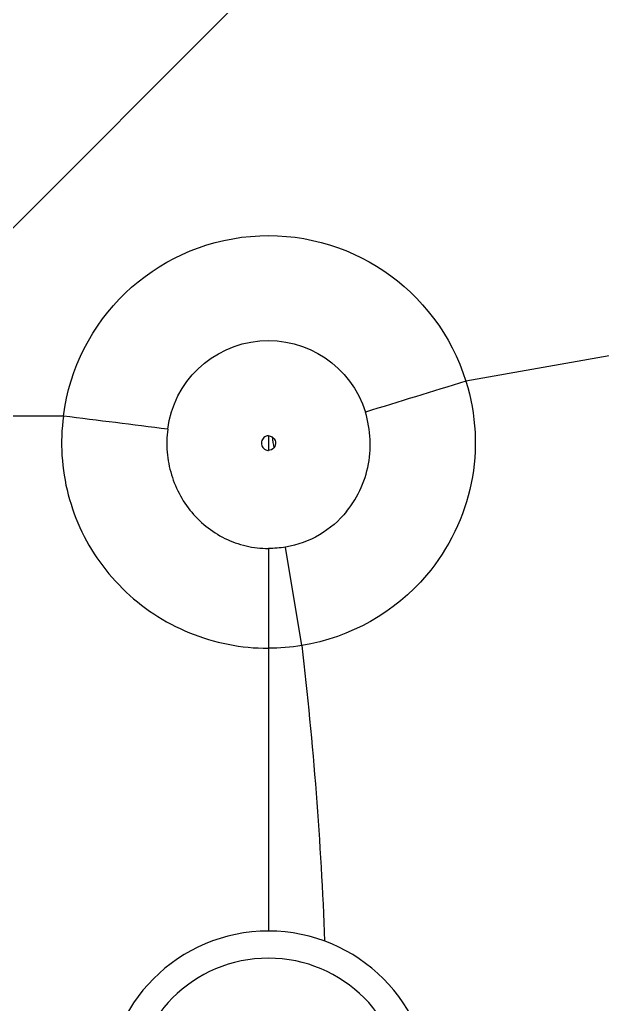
# Model space of a CAD drawing. Header units: millimetres. Extents: x 732 to 1037, y 127 to 299.
# Drawn here: x 734.45147 to 734.47302, y 283.12084 to 283.15722 of the extents above; entities that cross this region are included whole.
import ezdxf

# ---------------------------------------------------------------- set-up
doc = ezdxf.new("R2010")
doc.units = ezdxf.units.MM
doc.layers.add('I-ARQ', color=8, linetype='Continuous')

# ---------------------------------------------------------------- blocks, each defined once
blk = doc.blocks.new('A$C4CA24491')
at = {"layer": 'I-ARQ', "color": 2}
blk.add_line((0.000001, 8.00363), (11.041889, 19.045519), dxfattribs=at)

msp = doc.modelspace()

# ---------------------------------------------------------------- linework, layer by layer
at = {"layer": 'I-ARQ'}
for points, knots in [([(734.416641, 283.153334), (734.421755, 283.174265), (734.440899, 283.188703), (734.462429, 283.187867), (734.462429, 283.187867), (734.48396, 283.18703), (734.501925, 283.171152), (734.5054, 283.149887)], [0, 0, 0, 0, 0.5, 0.5, 0.5, 0.5, 1, 1, 1, 1]), ([(734.416069, 283.153664), (734.416069, 283.153664), (734.418197, 283.160073), (734.418197, 283.160073), (734.418197, 283.160073), (734.418197, 283.160073), (734.421242, 283.166102), (734.421242, 283.166102), (734.421242, 283.166102), (734.421242, 283.166102), (734.425136, 283.171625), (734.425136, 283.171625), (734.425136, 283.171625), (734.425136, 283.171625), (734.429798, 283.17652), (734.429798, 283.17652), (734.429798, 283.17652), (734.429798, 283.17652), (734.435127, 283.180687), (734.435127, 283.180687), (734.435127, 283.180687), (734.435127, 283.180687), (734.441009, 283.184032), (734.441009, 283.184032), (734.441009, 283.184032), (734.441009, 283.184032), (734.447318, 283.186486), (734.447318, 283.186486), (734.447318, 283.186486), (734.447318, 283.186486), (734.453919, 283.187996), (734.453919, 283.187996), (734.453919, 283.187996), (734.453919, 283.187996), (734.460669, 283.188529), (734.460669, 283.188529)], [0, 0, 0, 0, 0.111111, 0.111111, 0.111111, 0.111111, 0.222222, 0.222222, 0.222222, 0.222222, 0.333333, 0.333333, 0.333333, 0.333333, 0.444444, 0.444444, 0.444444, 0.444444, 0.555556, 0.555556, 0.555556, 0.555556, 0.666667, 0.666667, 0.666667, 0.666667, 0.777778, 0.777778, 0.777778, 0.777778, 0.888889, 0.888889, 0.888889, 0.888889, 1, 1, 1, 1]), ([(734.460669, 283.188529), (734.460669, 283.188529), (734.467173, 283.18811), (734.467173, 283.18811), (734.467173, 283.18811), (734.467173, 283.18811), (734.473553, 283.186783), (734.473553, 283.186783), (734.473553, 283.186783), (734.473553, 283.186783), (734.479683, 283.184576), (734.479683, 283.184576), (734.479683, 283.184576), (734.479683, 283.184576), (734.48544, 283.181534), (734.48544, 283.181534), (734.48544, 283.181534), (734.48544, 283.181534), (734.490712, 283.177715), (734.490712, 283.177715), (734.490712, 283.177715), (734.490712, 283.177715), (734.495392, 283.173196), (734.495392, 283.173196), (734.495392, 283.173196), (734.495392, 283.173196), (734.49939, 283.168066), (734.49939, 283.168066), (734.49939, 283.168066), (734.49939, 283.168066), (734.502625, 283.162427), (734.502625, 283.162427), (734.502625, 283.162427), (734.502625, 283.162427), (734.505033, 283.15639), (734.505033, 283.15639), (734.505033, 283.15639), (734.505033, 283.15639), (734.506566, 283.150077), (734.506566, 283.150077)], [0, 0, 0, 0, 0.1, 0.1, 0.1, 0.1, 0.2, 0.2, 0.2, 0.2, 0.3, 0.3, 0.3, 0.3, 0.4, 0.4, 0.4, 0.4, 0.5, 0.5, 0.5, 0.5, 0.6, 0.6, 0.6, 0.6, 0.7, 0.7, 0.7, 0.7, 0.8, 0.8, 0.8, 0.8, 0.9, 0.9, 0.9, 0.9, 1, 1, 1, 1]), ([(734.41834, 283.142576), (734.41834, 283.164627), (734.435267, 283.182984), (734.457245, 283.184768), (734.457245, 283.184768), (734.479223, 283.186552), (734.498889, 283.171166), (734.502446, 283.149404)], [0, 0, 0, 0, 0.5, 0.5, 0.5, 0.5, 1, 1, 1, 1]), ([(734.419007, 283.142576), (734.419007, 283.164179), (734.435518, 283.182199), (734.457039, 283.184081), (734.457039, 283.184081), (734.478559, 283.185964), (734.497949, 283.171086), (734.5017, 283.149811)], [0, 0, 0, 0, 0.5, 0.5, 0.5, 0.5, 1, 1, 1, 1]), ([(734.422066, 283.142576), (734.422066, 283.162592), (734.437366, 283.179289), (734.457305, 283.181034), (734.457305, 283.181034), (734.477246, 283.182778), (734.495211, 283.168993), (734.498688, 283.14928)], [0, 0, 0, 0, 0.5, 0.5, 0.5, 0.5, 1, 1, 1, 1]), ([(734.453091, 283.142576), (734.453548, 283.146143), (734.456429, 283.148907), (734.460012, 283.149217), (734.460012, 283.149217), (734.463593, 283.149526), (734.466906, 283.147297), (734.467969, 283.143864)], [0, 0, 0, 0, 0.5, 0.5, 0.5, 0.5, 1, 1, 1, 1]), ([(734.456947, 283.14209), (734.457173, 283.143842), (734.458587, 283.145198), (734.460347, 283.145351), (734.460347, 283.145351), (734.462105, 283.145503), (734.463733, 283.144409), (734.464255, 283.142722)], [0, 0, 0, 0, 0.5, 0.5, 0.5, 0.5, 1, 1, 1, 1]), ([(734.453091, 283.142576), (734.453091, 283.142576), (734.453068, 283.142395), (734.453068, 283.142395), (734.453068, 283.142395), (734.453068, 283.142395), (734.453051, 283.142212), (734.453051, 283.142212), (734.453051, 283.142212), (734.453051, 283.142212), (734.453037, 283.14203), (734.453037, 283.14203), (734.453037, 283.14203), (734.453037, 283.14203), (734.453028, 283.141847), (734.453028, 283.141847), (734.453028, 283.141847), (734.453028, 283.141847), (734.453024, 283.141664), (734.453024, 283.141664), (734.453024, 283.141664), (734.453024, 283.141664), (734.453024, 283.14148), (734.453024, 283.14148), (734.453024, 283.14148), (734.453024, 283.14148), (734.453028, 283.141298), (734.453028, 283.141298), (734.453028, 283.141298), (734.453028, 283.141298), (734.453037, 283.141114), (734.453037, 283.141114), (734.453037, 283.141114), (734.453037, 283.141114), (734.453052, 283.140931), (734.453052, 283.140931), (734.453052, 283.140931), (734.453052, 283.140931), (734.45307, 283.140749), (734.45307, 283.140749), (734.45307, 283.140749), (734.45307, 283.140749), (734.453092, 283.140567), (734.453092, 283.140567), (734.453092, 283.140567), (734.453092, 283.140567), (734.453118, 283.140386), (734.453118, 283.140386), (734.453118, 283.140386), (734.453118, 283.140386), (734.45315, 283.140206), (734.45315, 283.140206), (734.45315, 283.140206), (734.45315, 283.140206), (734.453185, 283.140026), (734.453185, 283.140026), (734.453185, 283.140026), (734.453185, 283.140026), (734.453225, 283.139846), (734.453225, 283.139846), (734.453225, 283.139846), (734.453225, 283.139846), (734.453269, 283.139669), (734.453269, 283.139669), (734.453269, 283.139669), (734.453269, 283.139669), (734.453318, 283.139492), (734.453318, 283.139492), (734.453318, 283.139492), (734.453318, 283.139492), (734.453371, 283.139317), (734.453371, 283.139317), (734.453371, 283.139317), (734.453371, 283.139317), (734.453428, 283.139142), (734.453428, 283.139142), (734.453428, 283.139142), (734.453428, 283.139142), (734.453489, 283.138968), (734.453489, 283.138968), (734.453489, 283.138968), (734.453489, 283.138968), (734.453555, 283.138797), (734.453555, 283.138797), (734.453555, 283.138797), (734.453555, 283.138797), (734.453625, 283.138628), (734.453625, 283.138628), (734.453625, 283.138628), (734.453625, 283.138628), (734.453699, 283.138459), (734.453699, 283.138459), (734.453699, 283.138459), (734.453699, 283.138459), (734.453777, 283.138293), (734.453777, 283.138293), (734.453777, 283.138293), (734.453777, 283.138293), (734.45386, 283.138128), (734.45386, 283.138128), (734.45386, 283.138128), (734.45386, 283.138128), (734.453945, 283.137966), (734.453945, 283.137966), (734.453945, 283.137966), (734.453945, 283.137966), (734.454035, 283.137804), (734.454035, 283.137804), (734.454035, 283.137804), (734.454035, 283.137804), (734.45413, 283.137646), (734.45413, 283.137646), (734.45413, 283.137646), (734.45413, 283.137646), (734.454228, 283.137489), (734.454228, 283.137489), (734.454228, 283.137489), (734.454228, 283.137489), (734.45433, 283.137336), (734.45433, 283.137336), (734.45433, 283.137336), (734.45433, 283.137336), (734.454436, 283.137184), (734.454436, 283.137184), (734.454436, 283.137184), (734.454436, 283.137184), (734.454545, 283.137035), (734.454545, 283.137035), (734.454545, 283.137035), (734.454545, 283.137035), (734.454659, 283.136889), (734.454659, 283.136889), (734.454659, 283.136889), (734.454659, 283.136889), (734.454774, 283.136746), (734.454774, 283.136746), (734.454774, 283.136746), (734.454774, 283.136746), (734.454895, 283.136606), (734.454895, 283.136606), (734.454895, 283.136606), (734.454895, 283.136606), (734.455019, 283.136468), (734.455019, 283.136468), (734.455019, 283.136468), (734.455019, 283.136468), (734.455146, 283.136333), (734.455146, 283.136333), (734.455146, 283.136333), (734.455146, 283.136333), (734.455276, 283.136201), (734.455276, 283.136201), (734.455276, 283.136201), (734.455276, 283.136201), (734.45541, 283.136073), (734.45541, 283.136073), (734.45541, 283.136073), (734.45541, 283.136073), (734.455547, 283.135947), (734.455547, 283.135947), (734.455547, 283.135947), (734.455547, 283.135947), (734.455687, 283.135824), (734.455687, 283.135824), (734.455687, 283.135824), (734.455687, 283.135824), (734.455829, 283.135705), (734.455829, 283.135705), (734.455829, 283.135705), (734.455829, 283.135705), (734.455975, 283.135591), (734.455975, 283.135591), (734.455975, 283.135591), (734.455975, 283.135591), (734.456124, 283.135478), (734.456124, 283.135478), (734.456124, 283.135478), (734.456124, 283.135478), (734.456276, 283.13537), (734.456276, 283.13537), (734.456276, 283.13537), (734.456276, 283.13537), (734.45643, 283.135266), (734.45643, 283.135266), (734.45643, 283.135266), (734.45643, 283.135266), (734.456586, 283.135166), (734.456586, 283.135166), (734.456586, 283.135166), (734.456586, 283.135166), (734.456745, 283.135069), (734.456745, 283.135069), (734.456745, 283.135069), (734.456745, 283.135069), (734.456908, 283.134975), (734.456908, 283.134975), (734.456908, 283.134975), (734.456908, 283.134975), (734.457071, 283.134886), (734.457071, 283.134886), (734.457071, 283.134886), (734.457071, 283.134886), (734.457237, 283.134801), (734.457237, 283.134801), (734.457237, 283.134801), (734.457237, 283.134801), (734.457405, 283.134719), (734.457405, 283.134719), (734.457405, 283.134719), (734.457405, 283.134719), (734.457576, 283.134643), (734.457576, 283.134643), (734.457576, 283.134643), (734.457576, 283.134643), (734.457748, 283.13457), (734.457748, 283.13457), (734.457748, 283.13457), (734.457748, 283.13457), (734.457922, 283.134501), (734.457922, 283.134501), (734.457922, 283.134501), (734.457922, 283.134501), (734.458098, 283.134437), (734.458098, 283.134437), (734.458098, 283.134437), (734.458098, 283.134437), (734.458274, 283.134377), (734.458274, 283.134377), (734.458274, 283.134377), (734.458274, 283.134377), (734.458453, 283.13432), (734.458453, 283.13432), (734.458453, 283.13432), (734.458453, 283.13432), (734.458633, 283.134269), (734.458633, 283.134269), (734.458633, 283.134269), (734.458633, 283.134269), (734.458814, 283.134222), (734.458814, 283.134222), (734.458814, 283.134222), (734.458814, 283.134222), (734.458997, 283.134178), (734.458997, 283.134178), (734.458997, 283.134178), (734.458997, 283.134178), (734.459179, 283.134141), (734.459179, 283.134141), (734.459179, 283.134141), (734.459179, 283.134141), (734.459364, 283.134106), (734.459364, 283.134106), (734.459364, 283.134106), (734.459364, 283.134106), (734.459549, 283.134077), (734.459549, 283.134077), (734.459549, 283.134077), (734.459549, 283.134077), (734.459735, 283.134052), (734.459735, 283.134052), (734.459735, 283.134052), (734.459735, 283.134052), (734.459922, 283.134032), (734.459922, 283.134032), (734.459922, 283.134032), (734.459922, 283.134032), (734.460107, 283.134016), (734.460107, 283.134016), (734.460107, 283.134016), (734.460107, 283.134016), (734.460295, 283.134004), (734.460295, 283.134004), (734.460295, 283.134004), (734.460295, 283.134004), (734.460482, 283.133997), (734.460482, 283.133997), (734.460482, 283.133997), (734.460482, 283.133997), (734.460669, 283.133995), (734.460669, 283.133995)], [0, 0, 0, 0, 0.014286, 0.014286, 0.014286, 0.014286, 0.028571, 0.028571, 0.028571, 0.028571, 0.042857, 0.042857, 0.042857, 0.042857, 0.057143, 0.057143, 0.057143, 0.057143, 0.071429, 0.071429, 0.071429, 0.071429, 0.085714, 0.085714, 0.085714, 0.085714, 0.1, 0.1, 0.1, 0.1, 0.114286, 0.114286, 0.114286, 0.114286, 0.128571, 0.128571, 0.128571, 0.128571, 0.142857, 0.142857, 0.142857, 0.142857, 0.157143, 0.157143, 0.157143, 0.157143, 0.171429, 0.171429, 0.171429, 0.171429, 0.185714, 0.185714, 0.185714, 0.185714, 0.2, 0.2, 0.2, 0.2, 0.214286, 0.214286, 0.214286, 0.214286, 0.228571, 0.228571, 0.228571, 0.228571, 0.242857, 0.242857, 0.242857, 0.242857, 0.257143, 0.257143, 0.257143, 0.257143, 0.271429, 0.271429, 0.271429, 0.271429, 0.285714, 0.285714, 0.285714, 0.285714, 0.3, 0.3, 0.3, 0.3, 0.314286, 0.314286, 0.314286, 0.314286, 0.328571, 0.328571, 0.328571, 0.328571, 0.342857, 0.342857, 0.342857, 0.342857, 0.357143, 0.357143, 0.357143, 0.357143, 0.371429, 0.371429, 0.371429, 0.371429, 0.385714, 0.385714, 0.385714, 0.385714, 0.4, 0.4, 0.4, 0.4, 0.414286, 0.414286, 0.414286, 0.414286, 0.428571, 0.428571, 0.428571, 0.428571, 0.442857, 0.442857, 0.442857, 0.442857, 0.457143, 0.457143, 0.457143, 0.457143, 0.471429, 0.471429, 0.471429, 0.471429, 0.485714, 0.485714, 0.485714, 0.485714, 0.5, 0.5, 0.5, 0.5, 0.514286, 0.514286, 0.514286, 0.514286, 0.528571, 0.528571, 0.528571, 0.528571, 0.542857, 0.542857, 0.542857, 0.542857, 0.557143, 0.557143, 0.557143, 0.557143, 0.571429, 0.571429, 0.571429, 0.571429, 0.585714, 0.585714, 0.585714, 0.585714, 0.6, 0.6, 0.6, 0.6, 0.614286, 0.614286, 0.614286, 0.614286, 0.628571, 0.628571, 0.628571, 0.628571, 0.642857, 0.642857, 0.642857, 0.642857, 0.657143, 0.657143, 0.657143, 0.657143, 0.671429, 0.671429, 0.671429, 0.671429, 0.685714, 0.685714, 0.685714, 0.685714, 0.7, 0.7, 0.7, 0.7, 0.714286, 0.714286, 0.714286, 0.714286, 0.728571, 0.728571, 0.728571, 0.728571, 0.742857, 0.742857, 0.742857, 0.742857, 0.757143, 0.757143, 0.757143, 0.757143, 0.771429, 0.771429, 0.771429, 0.771429, 0.785714, 0.785714, 0.785714, 0.785714, 0.8, 0.8, 0.8, 0.8, 0.814286, 0.814286, 0.814286, 0.814286, 0.828571, 0.828571, 0.828571, 0.828571, 0.842857, 0.842857, 0.842857, 0.842857, 0.857143, 0.857143, 0.857143, 0.857143, 0.871429, 0.871429, 0.871429, 0.871429, 0.885714, 0.885714, 0.885714, 0.885714, 0.9, 0.9, 0.9, 0.9, 0.914286, 0.914286, 0.914286, 0.914286, 0.928571, 0.928571, 0.928571, 0.928571, 0.942857, 0.942857, 0.942857, 0.942857, 0.957143, 0.957143, 0.957143, 0.957143, 0.971429, 0.971429, 0.971429, 0.971429, 0.985714, 0.985714, 0.985714, 0.985714, 1, 1, 1, 1]), ([(734.463563, 283.139053), (734.463563, 283.139053), (734.463644, 283.139155), (734.463644, 283.139155), (734.463644, 283.139155), (734.463644, 283.139155), (734.463721, 283.139261), (734.463721, 283.139261), (734.463721, 283.139261), (734.463721, 283.139261), (734.463794, 283.139368), (734.463794, 283.139368), (734.463794, 283.139368), (734.463794, 283.139368), (734.463863, 283.139478), (734.463863, 283.139478), (734.463863, 283.139478), (734.463863, 283.139478), (734.463929, 283.13959), (734.463929, 283.13959), (734.463929, 283.13959), (734.463929, 283.13959), (734.463991, 283.139705), (734.463991, 283.139705), (734.463991, 283.139705), (734.463991, 283.139705), (734.464049, 283.139821), (734.464049, 283.139821), (734.464049, 283.139821), (734.464049, 283.139821), (734.464104, 283.139939), (734.464104, 283.139939), (734.464104, 283.139939), (734.464104, 283.139939), (734.464154, 283.140059), (734.464154, 283.140059), (734.464154, 283.140059), (734.464154, 283.140059), (734.464199, 283.14018), (734.464199, 283.14018), (734.464199, 283.14018), (734.464199, 283.14018), (734.464242, 283.140303), (734.464242, 283.140303), (734.464242, 283.140303), (734.464242, 283.140303), (734.46428, 283.140426), (734.46428, 283.140426), (734.46428, 283.140426), (734.46428, 283.140426), (734.464314, 283.140552), (734.464314, 283.140552), (734.464314, 283.140552), (734.464314, 283.140552), (734.464343, 283.140678), (734.464343, 283.140678), (734.464343, 283.140678), (734.464343, 283.140678), (734.464369, 283.140805), (734.464369, 283.140805), (734.464369, 283.140805), (734.464369, 283.140805), (734.464391, 283.140933), (734.464391, 283.140933), (734.464391, 283.140933), (734.464391, 283.140933), (734.464408, 283.141061), (734.464408, 283.141061), (734.464408, 283.141061), (734.464408, 283.141061), (734.464421, 283.141188), (734.464421, 283.141188), (734.464421, 283.141188), (734.464421, 283.141188), (734.46443, 283.141318), (734.46443, 283.141318), (734.46443, 283.141318), (734.46443, 283.141318), (734.464435, 283.141448), (734.464435, 283.141448), (734.464435, 283.141448), (734.464435, 283.141448), (734.464435, 283.141577), (734.464435, 283.141577), (734.464435, 283.141577), (734.464435, 283.141577), (734.464432, 283.141706), (734.464432, 283.141706), (734.464432, 283.141706), (734.464432, 283.141706), (734.464424, 283.141835), (734.464424, 283.141835), (734.464424, 283.141835), (734.464424, 283.141835), (734.464412, 283.141964), (734.464412, 283.141964), (734.464412, 283.141964), (734.464412, 283.141964), (734.464396, 283.142092), (734.464396, 283.142092), (734.464396, 283.142092), (734.464396, 283.142092), (734.464376, 283.14222), (734.464376, 283.14222), (734.464376, 283.14222), (734.464376, 283.14222), (734.464352, 283.142347), (734.464352, 283.142347), (734.464352, 283.142347), (734.464352, 283.142347), (734.464324, 283.142473), (734.464324, 283.142473), (734.464324, 283.142473), (734.464324, 283.142473), (734.464292, 283.142598), (734.464292, 283.142598), (734.464292, 283.142598), (734.464292, 283.142598), (734.464255, 283.142722), (734.464255, 283.142722)], [0, 0, 0, 0, 0.033333, 0.033333, 0.033333, 0.033333, 0.066667, 0.066667, 0.066667, 0.066667, 0.1, 0.1, 0.1, 0.1, 0.133333, 0.133333, 0.133333, 0.133333, 0.166667, 0.166667, 0.166667, 0.166667, 0.2, 0.2, 0.2, 0.2, 0.233333, 0.233333, 0.233333, 0.233333, 0.266667, 0.266667, 0.266667, 0.266667, 0.3, 0.3, 0.3, 0.3, 0.333333, 0.333333, 0.333333, 0.333333, 0.366667, 0.366667, 0.366667, 0.366667, 0.4, 0.4, 0.4, 0.4, 0.433333, 0.433333, 0.433333, 0.433333, 0.466667, 0.466667, 0.466667, 0.466667, 0.5, 0.5, 0.5, 0.5, 0.533333, 0.533333, 0.533333, 0.533333, 0.566667, 0.566667, 0.566667, 0.566667, 0.6, 0.6, 0.6, 0.6, 0.633333, 0.633333, 0.633333, 0.633333, 0.666667, 0.666667, 0.666667, 0.666667, 0.7, 0.7, 0.7, 0.7, 0.733333, 0.733333, 0.733333, 0.733333, 0.766667, 0.766667, 0.766667, 0.766667, 0.8, 0.8, 0.8, 0.8, 0.833333, 0.833333, 0.833333, 0.833333, 0.866667, 0.866667, 0.866667, 0.866667, 0.9, 0.9, 0.9, 0.9, 0.933333, 0.933333, 0.933333, 0.933333, 0.966667, 0.966667, 0.966667, 0.966667, 1, 1, 1, 1]), ([(734.456947, 283.14209), (734.456947, 283.14209), (734.456935, 283.141984), (734.456935, 283.141984), (734.456935, 283.141984), (734.456935, 283.141984), (734.456925, 283.141878), (734.456925, 283.141878), (734.456925, 283.141878), (734.456925, 283.141878), (734.456918, 283.141773), (734.456918, 283.141773), (734.456918, 283.141773), (734.456918, 283.141773), (734.456915, 283.141666), (734.456915, 283.141666), (734.456915, 283.141666), (734.456915, 283.141666), (734.456913, 283.14156), (734.456913, 283.14156), (734.456913, 283.14156), (734.456913, 283.14156), (734.456916, 283.141453), (734.456916, 283.141453), (734.456916, 283.141453), (734.456916, 283.141453), (734.45692, 283.141348), (734.45692, 283.141348), (734.45692, 283.141348), (734.45692, 283.141348), (734.456928, 283.141241), (734.456928, 283.141241), (734.456928, 283.141241), (734.456928, 283.141241), (734.456938, 283.141135), (734.456938, 283.141135), (734.456938, 283.141135), (734.456938, 283.141135), (734.45695, 283.141029), (734.45695, 283.141029), (734.45695, 283.141029), (734.45695, 283.141029), (734.456967, 283.140925), (734.456967, 283.140925), (734.456967, 283.140925), (734.456967, 283.140925), (734.456985, 283.14082), (734.456985, 283.14082), (734.456985, 283.14082), (734.456985, 283.14082), (734.457006, 283.140716), (734.457006, 283.140716), (734.457006, 283.140716), (734.457006, 283.140716), (734.45703, 283.140612), (734.45703, 283.140612), (734.45703, 283.140612), (734.45703, 283.140612), (734.457057, 283.14051), (734.457057, 283.14051), (734.457057, 283.14051), (734.457057, 283.14051), (734.457086, 283.140407), (734.457086, 283.140407), (734.457086, 283.140407), (734.457086, 283.140407), (734.457118, 283.140306), (734.457118, 283.140306), (734.457118, 283.140306), (734.457118, 283.140306), (734.457153, 283.140206), (734.457153, 283.140206), (734.457153, 283.140206), (734.457153, 283.140206), (734.457191, 283.140107), (734.457191, 283.140107), (734.457191, 283.140107), (734.457191, 283.140107), (734.457231, 283.140009), (734.457231, 283.140009), (734.457231, 283.140009), (734.457231, 283.140009), (734.457273, 283.139912), (734.457273, 283.139912), (734.457273, 283.139912), (734.457273, 283.139912), (734.457318, 283.139816), (734.457318, 283.139816), (734.457318, 283.139816), (734.457318, 283.139816), (734.457366, 283.139722), (734.457366, 283.139722), (734.457366, 283.139722), (734.457366, 283.139722), (734.457416, 283.139628), (734.457416, 283.139628), (734.457416, 283.139628), (734.457416, 283.139628), (734.457469, 283.139537), (734.457469, 283.139537), (734.457469, 283.139537), (734.457469, 283.139537), (734.457524, 283.139447), (734.457524, 283.139447), (734.457524, 283.139447), (734.457524, 283.139447), (734.457581, 283.139358), (734.457581, 283.139358), (734.457581, 283.139358), (734.457581, 283.139358), (734.457641, 283.139271), (734.457641, 283.139271), (734.457641, 283.139271), (734.457641, 283.139271), (734.457704, 283.139185), (734.457704, 283.139185), (734.457704, 283.139185), (734.457704, 283.139185), (734.457768, 283.139102), (734.457768, 283.139102), (734.457768, 283.139102), (734.457768, 283.139102), (734.457835, 283.139021), (734.457835, 283.139021), (734.457835, 283.139021), (734.457835, 283.139021), (734.457904, 283.13894), (734.457904, 283.13894), (734.457904, 283.13894), (734.457904, 283.13894), (734.457974, 283.138863), (734.457974, 283.138863), (734.457974, 283.138863), (734.457974, 283.138863), (734.458047, 283.138787), (734.458047, 283.138787), (734.458047, 283.138787), (734.458047, 283.138787), (734.458122, 283.138713), (734.458122, 283.138713), (734.458122, 283.138713), (734.458122, 283.138713), (734.458199, 283.138641), (734.458199, 283.138641), (734.458199, 283.138641), (734.458199, 283.138641), (734.458278, 283.138572), (734.458278, 283.138572), (734.458278, 283.138572), (734.458278, 283.138572), (734.458359, 283.138505), (734.458359, 283.138505), (734.458359, 283.138505), (734.458359, 283.138505), (734.458441, 283.138441), (734.458441, 283.138441), (734.458441, 283.138441), (734.458441, 283.138441), (734.458525, 283.138377), (734.458525, 283.138377), (734.458525, 283.138377), (734.458525, 283.138377), (734.458611, 283.138317), (734.458611, 283.138317), (734.458611, 283.138317), (734.458611, 283.138317), (734.458698, 283.13826), (734.458698, 283.13826), (734.458698, 283.13826), (734.458698, 283.13826), (734.458787, 283.138205), (734.458787, 283.138205), (734.458787, 283.138205), (734.458787, 283.138205), (734.458878, 283.138153), (734.458878, 283.138153), (734.458878, 283.138153), (734.458878, 283.138153), (734.45897, 283.138102), (734.45897, 283.138102), (734.45897, 283.138102), (734.45897, 283.138102), (734.459062, 283.138056), (734.459062, 283.138056), (734.459062, 283.138056), (734.459062, 283.138056), (734.459157, 283.138011), (734.459157, 283.138011), (734.459157, 283.138011), (734.459157, 283.138011), (734.459253, 283.137969), (734.459253, 283.137969), (734.459253, 283.137969), (734.459253, 283.137969), (734.459349, 283.13793), (734.459349, 283.13793), (734.459349, 283.13793), (734.459349, 283.13793), (734.459446, 283.137893), (734.459446, 283.137893), (734.459446, 283.137893), (734.459446, 283.137893), (734.459545, 283.13786), (734.459545, 283.13786), (734.459545, 283.13786), (734.459545, 283.13786), (734.459644, 283.137829), (734.459644, 283.137829), (734.459644, 283.137829), (734.459644, 283.137829), (734.459745, 283.137801), (734.459745, 283.137801), (734.459745, 283.137801), (734.459745, 283.137801), (734.459846, 283.137776), (734.459846, 283.137776), (734.459846, 283.137776), (734.459846, 283.137776), (734.459947, 283.137754), (734.459947, 283.137754), (734.459947, 283.137754), (734.459947, 283.137754), (734.460049, 283.137734), (734.460049, 283.137734), (734.460049, 283.137734), (734.460049, 283.137734), (734.460152, 283.137719), (734.460152, 283.137719), (734.460152, 283.137719), (734.460152, 283.137719), (734.460255, 283.137705), (734.460255, 283.137705), (734.460255, 283.137705), (734.460255, 283.137705), (734.460359, 283.137694), (734.460359, 283.137694), (734.460359, 283.137694), (734.460359, 283.137694), (734.460462, 283.137687), (734.460462, 283.137687), (734.460462, 283.137687), (734.460462, 283.137687), (734.460566, 283.137683), (734.460566, 283.137683), (734.460566, 283.137683), (734.460566, 283.137683), (734.460669, 283.137681), (734.460669, 283.137681)], [0, 0, 0, 0, 0.016129, 0.016129, 0.016129, 0.016129, 0.032258, 0.032258, 0.032258, 0.032258, 0.048387, 0.048387, 0.048387, 0.048387, 0.064516, 0.064516, 0.064516, 0.064516, 0.080645, 0.080645, 0.080645, 0.080645, 0.096774, 0.096774, 0.096774, 0.096774, 0.112903, 0.112903, 0.112903, 0.112903, 0.129032, 0.129032, 0.129032, 0.129032, 0.145161, 0.145161, 0.145161, 0.145161, 0.16129, 0.16129, 0.16129, 0.16129, 0.177419, 0.177419, 0.177419, 0.177419, 0.193548, 0.193548, 0.193548, 0.193548, 0.209677, 0.209677, 0.209677, 0.209677, 0.225806, 0.225806, 0.225806, 0.225806, 0.241935, 0.241935, 0.241935, 0.241935, 0.258065, 0.258065, 0.258065, 0.258065, 0.274194, 0.274194, 0.274194, 0.274194, 0.290323, 0.290323, 0.290323, 0.290323, 0.306452, 0.306452, 0.306452, 0.306452, 0.322581, 0.322581, 0.322581, 0.322581, 0.33871, 0.33871, 0.33871, 0.33871, 0.354839, 0.354839, 0.354839, 0.354839, 0.370968, 0.370968, 0.370968, 0.370968, 0.387097, 0.387097, 0.387097, 0.387097, 0.403226, 0.403226, 0.403226, 0.403226, 0.419355, 0.419355, 0.419355, 0.419355, 0.435484, 0.435484, 0.435484, 0.435484, 0.451613, 0.451613, 0.451613, 0.451613, 0.467742, 0.467742, 0.467742, 0.467742, 0.483871, 0.483871, 0.483871, 0.483871, 0.5, 0.5, 0.5, 0.5, 0.516129, 0.516129, 0.516129, 0.516129, 0.532258, 0.532258, 0.532258, 0.532258, 0.548387, 0.548387, 0.548387, 0.548387, 0.564516, 0.564516, 0.564516, 0.564516, 0.580645, 0.580645, 0.580645, 0.580645, 0.596774, 0.596774, 0.596774, 0.596774, 0.612903, 0.612903, 0.612903, 0.612903, 0.629032, 0.629032, 0.629032, 0.629032, 0.645161, 0.645161, 0.645161, 0.645161, 0.66129, 0.66129, 0.66129, 0.66129, 0.677419, 0.677419, 0.677419, 0.677419, 0.693548, 0.693548, 0.693548, 0.693548, 0.709677, 0.709677, 0.709677, 0.709677, 0.725806, 0.725806, 0.725806, 0.725806, 0.741935, 0.741935, 0.741935, 0.741935, 0.758065, 0.758065, 0.758065, 0.758065, 0.774194, 0.774194, 0.774194, 0.774194, 0.790323, 0.790323, 0.790323, 0.790323, 0.806452, 0.806452, 0.806452, 0.806452, 0.822581, 0.822581, 0.822581, 0.822581, 0.83871, 0.83871, 0.83871, 0.83871, 0.854839, 0.854839, 0.854839, 0.854839, 0.870968, 0.870968, 0.870968, 0.870968, 0.887097, 0.887097, 0.887097, 0.887097, 0.903226, 0.903226, 0.903226, 0.903226, 0.919355, 0.919355, 0.919355, 0.919355, 0.935484, 0.935484, 0.935484, 0.935484, 0.951613, 0.951613, 0.951613, 0.951613, 0.967742, 0.967742, 0.967742, 0.967742, 0.983871, 0.983871, 0.983871, 0.983871, 1, 1, 1, 1]), ([(734.460669, 283.141844), (734.460669, 283.141844), (734.460626, 283.14184), (734.460626, 283.14184), (734.460626, 283.14184), (734.460626, 283.14184), (734.460584, 283.141828), (734.460584, 283.141828), (734.460584, 283.141828), (734.460584, 283.141828), (734.460544, 283.141809), (734.460544, 283.141809), (734.460544, 283.141809), (734.460544, 283.141809), (734.460507, 283.141783), (734.460507, 283.141783), (734.460507, 283.141783), (734.460507, 283.141783), (734.460476, 283.141752), (734.460476, 283.141752), (734.460476, 283.141752), (734.460476, 283.141752), (734.460449, 283.141714), (734.460449, 283.141714), (734.460449, 283.141714), (734.460449, 283.141714), (734.46043, 283.141673), (734.46043, 283.141673), (734.46043, 283.141673), (734.46043, 283.141673), (734.460418, 283.141628), (734.460418, 283.141628), (734.460418, 283.141628), (734.460418, 283.141628), (734.460412, 283.141582), (734.460412, 283.141582), (734.460412, 283.141582), (734.460412, 283.141582), (734.460416, 283.141537), (734.460416, 283.141537), (734.460416, 283.141537), (734.460416, 283.141537), (734.460425, 283.141492), (734.460425, 283.141492), (734.460425, 283.141492), (734.460425, 283.141492), (734.460442, 283.141449), (734.460442, 283.141449), (734.460442, 283.141449), (734.460442, 283.141449), (734.460466, 283.141411), (734.460466, 283.141411), (734.460466, 283.141411), (734.460466, 283.141411), (734.460496, 283.141377), (734.460496, 283.141377), (734.460496, 283.141377), (734.460496, 283.141377), (734.46053, 283.141349), (734.46053, 283.141349), (734.46053, 283.141349), (734.46053, 283.141349), (734.460569, 283.141328), (734.460569, 283.141328), (734.460569, 283.141328), (734.460569, 283.141328), (734.460611, 283.141313), (734.460611, 283.141313), (734.460611, 283.141313), (734.460611, 283.141313), (734.460655, 283.141306), (734.460655, 283.141306), (734.460655, 283.141306), (734.460655, 283.141306), (734.460669, 283.141305), (734.460669, 283.141305)], [0, 0, 0, 0, 0.052632, 0.052632, 0.052632, 0.052632, 0.105263, 0.105263, 0.105263, 0.105263, 0.157895, 0.157895, 0.157895, 0.157895, 0.210526, 0.210526, 0.210526, 0.210526, 0.263158, 0.263158, 0.263158, 0.263158, 0.315789, 0.315789, 0.315789, 0.315789, 0.368421, 0.368421, 0.368421, 0.368421, 0.421053, 0.421053, 0.421053, 0.421053, 0.473684, 0.473684, 0.473684, 0.473684, 0.526316, 0.526316, 0.526316, 0.526316, 0.578947, 0.578947, 0.578947, 0.578947, 0.631579, 0.631579, 0.631579, 0.631579, 0.684211, 0.684211, 0.684211, 0.684211, 0.736842, 0.736842, 0.736842, 0.736842, 0.789474, 0.789474, 0.789474, 0.789474, 0.842105, 0.842105, 0.842105, 0.842105, 0.894737, 0.894737, 0.894737, 0.894737, 0.947368, 0.947368, 0.947368, 0.947368, 1, 1, 1, 1]), ([(734.460803, 283.141808), (734.460871, 283.141767), (734.460918, 283.141698), (734.460931, 283.141619), (734.460931, 283.141619), (734.460944, 283.14154), (734.460923, 283.14146), (734.460873, 283.141398)], [0, 0, 0, 0, 0.5, 0.5, 0.5, 0.5, 1, 1, 1, 1]), ([(734.460669, 283.111519), (734.45735, 283.111519), (734.454659, 283.11421), (734.454659, 283.11753), (734.454659, 283.11753), (734.454659, 283.12085), (734.45735, 283.123542), (734.460669, 283.123542), (734.460669, 283.123542), (734.46399, 283.123542), (734.466681, 283.12085), (734.466681, 283.11753), (734.466681, 283.11753), (734.466681, 283.11421), (734.46399, 283.111519), (734.460669, 283.111519)], [0, 0, 0, 0, 0.25, 0.25, 0.25, 0.25, 0.5, 0.5, 0.5, 0.5, 0.75, 0.75, 0.75, 0.75, 1, 1, 1, 1]), ([(734.460669, 283.112521), (734.457903, 283.112521), (734.45566, 283.114763), (734.45566, 283.11753), (734.45566, 283.11753), (734.45566, 283.120296), (734.457903, 283.122539), (734.460669, 283.122539), (734.460669, 283.122539), (734.463436, 283.122539), (734.46568, 283.120296), (734.46568, 283.11753), (734.46568, 283.11753), (734.46568, 283.114763), (734.463436, 283.112521), (734.460669, 283.112521)], [0, 0, 0, 0, 0.25, 0.25, 0.25, 0.25, 0.5, 0.5, 0.5, 0.5, 0.75, 0.75, 0.75, 0.75, 1, 1, 1, 1])]:
    msp.add_open_spline(points, degree=3, knots=knots, dxfattribs=at)
for points in [[(734.479831, 283.145955), (734.479831, 283.145955), (734.467969, 283.143864), (734.467969, 283.143864)], [(734.467969, 283.143864), (734.466732, 283.14348), (734.465495, 283.143099), (734.464255, 283.142722)], [(734.46797, 283.143864), (734.468751, 283.141384), (734.468202, 283.138677), (734.466518, 283.136697)], [(734.453091, 283.142576), (734.453091, 283.142576), (734.422066, 283.142576), (734.422066, 283.142576)], [(734.456947, 283.14209), (734.45566, 283.142249), (734.454376, 283.142412), (734.453091, 283.142577)], [(734.460669, 283.141844), (734.460716, 283.141844), (734.460763, 283.141832), (734.460803, 283.141808)], [(734.460669, 283.141844), (734.460669, 283.141844), (734.460669, 283.141305), (734.460669, 283.141305)], [(734.460803, 283.141808), (734.460826, 283.141671), (734.46085, 283.141535), (734.460873, 283.141398)], [(734.460873, 283.141398), (734.460822, 283.14134), (734.460747, 283.141305), (734.460669, 283.141305)], [(734.463563, 283.139053), (734.462996, 283.138352), (734.462194, 283.137882), (734.461305, 283.137733)], [(734.461305, 283.137733), (734.461096, 283.137698), (734.460883, 283.137681), (734.460669, 283.137681)], [(734.461907, 283.134096), (734.461907, 283.134096), (734.461305, 283.137733), (734.461305, 283.137733)], [(734.460669, 283.137681), (734.460669, 283.137681), (734.460669, 283.133995), (734.460669, 283.133995)], [(734.466519, 283.136696), (734.465338, 283.135309), (734.463703, 283.134389), (734.461907, 283.134097)], [(734.461907, 283.134096), (734.461497, 283.134029), (734.461084, 283.133995), (734.460669, 283.133995)], [(734.461907, 283.134096), (734.462326, 283.130466), (734.462608, 283.126821), (734.46275, 283.12317)], [(734.460669, 283.133995), (734.460669, 283.133995), (734.460669, 283.123542), (734.460669, 283.123542)]]:
    msp.add_open_spline(points, degree=3, dxfattribs=at)

# ---------------------------------------------------------------- block references
msp.add_blockref('A$C4CA24491', (733.632583, 274.327261))

doc.saveas('drawing.dxf')
